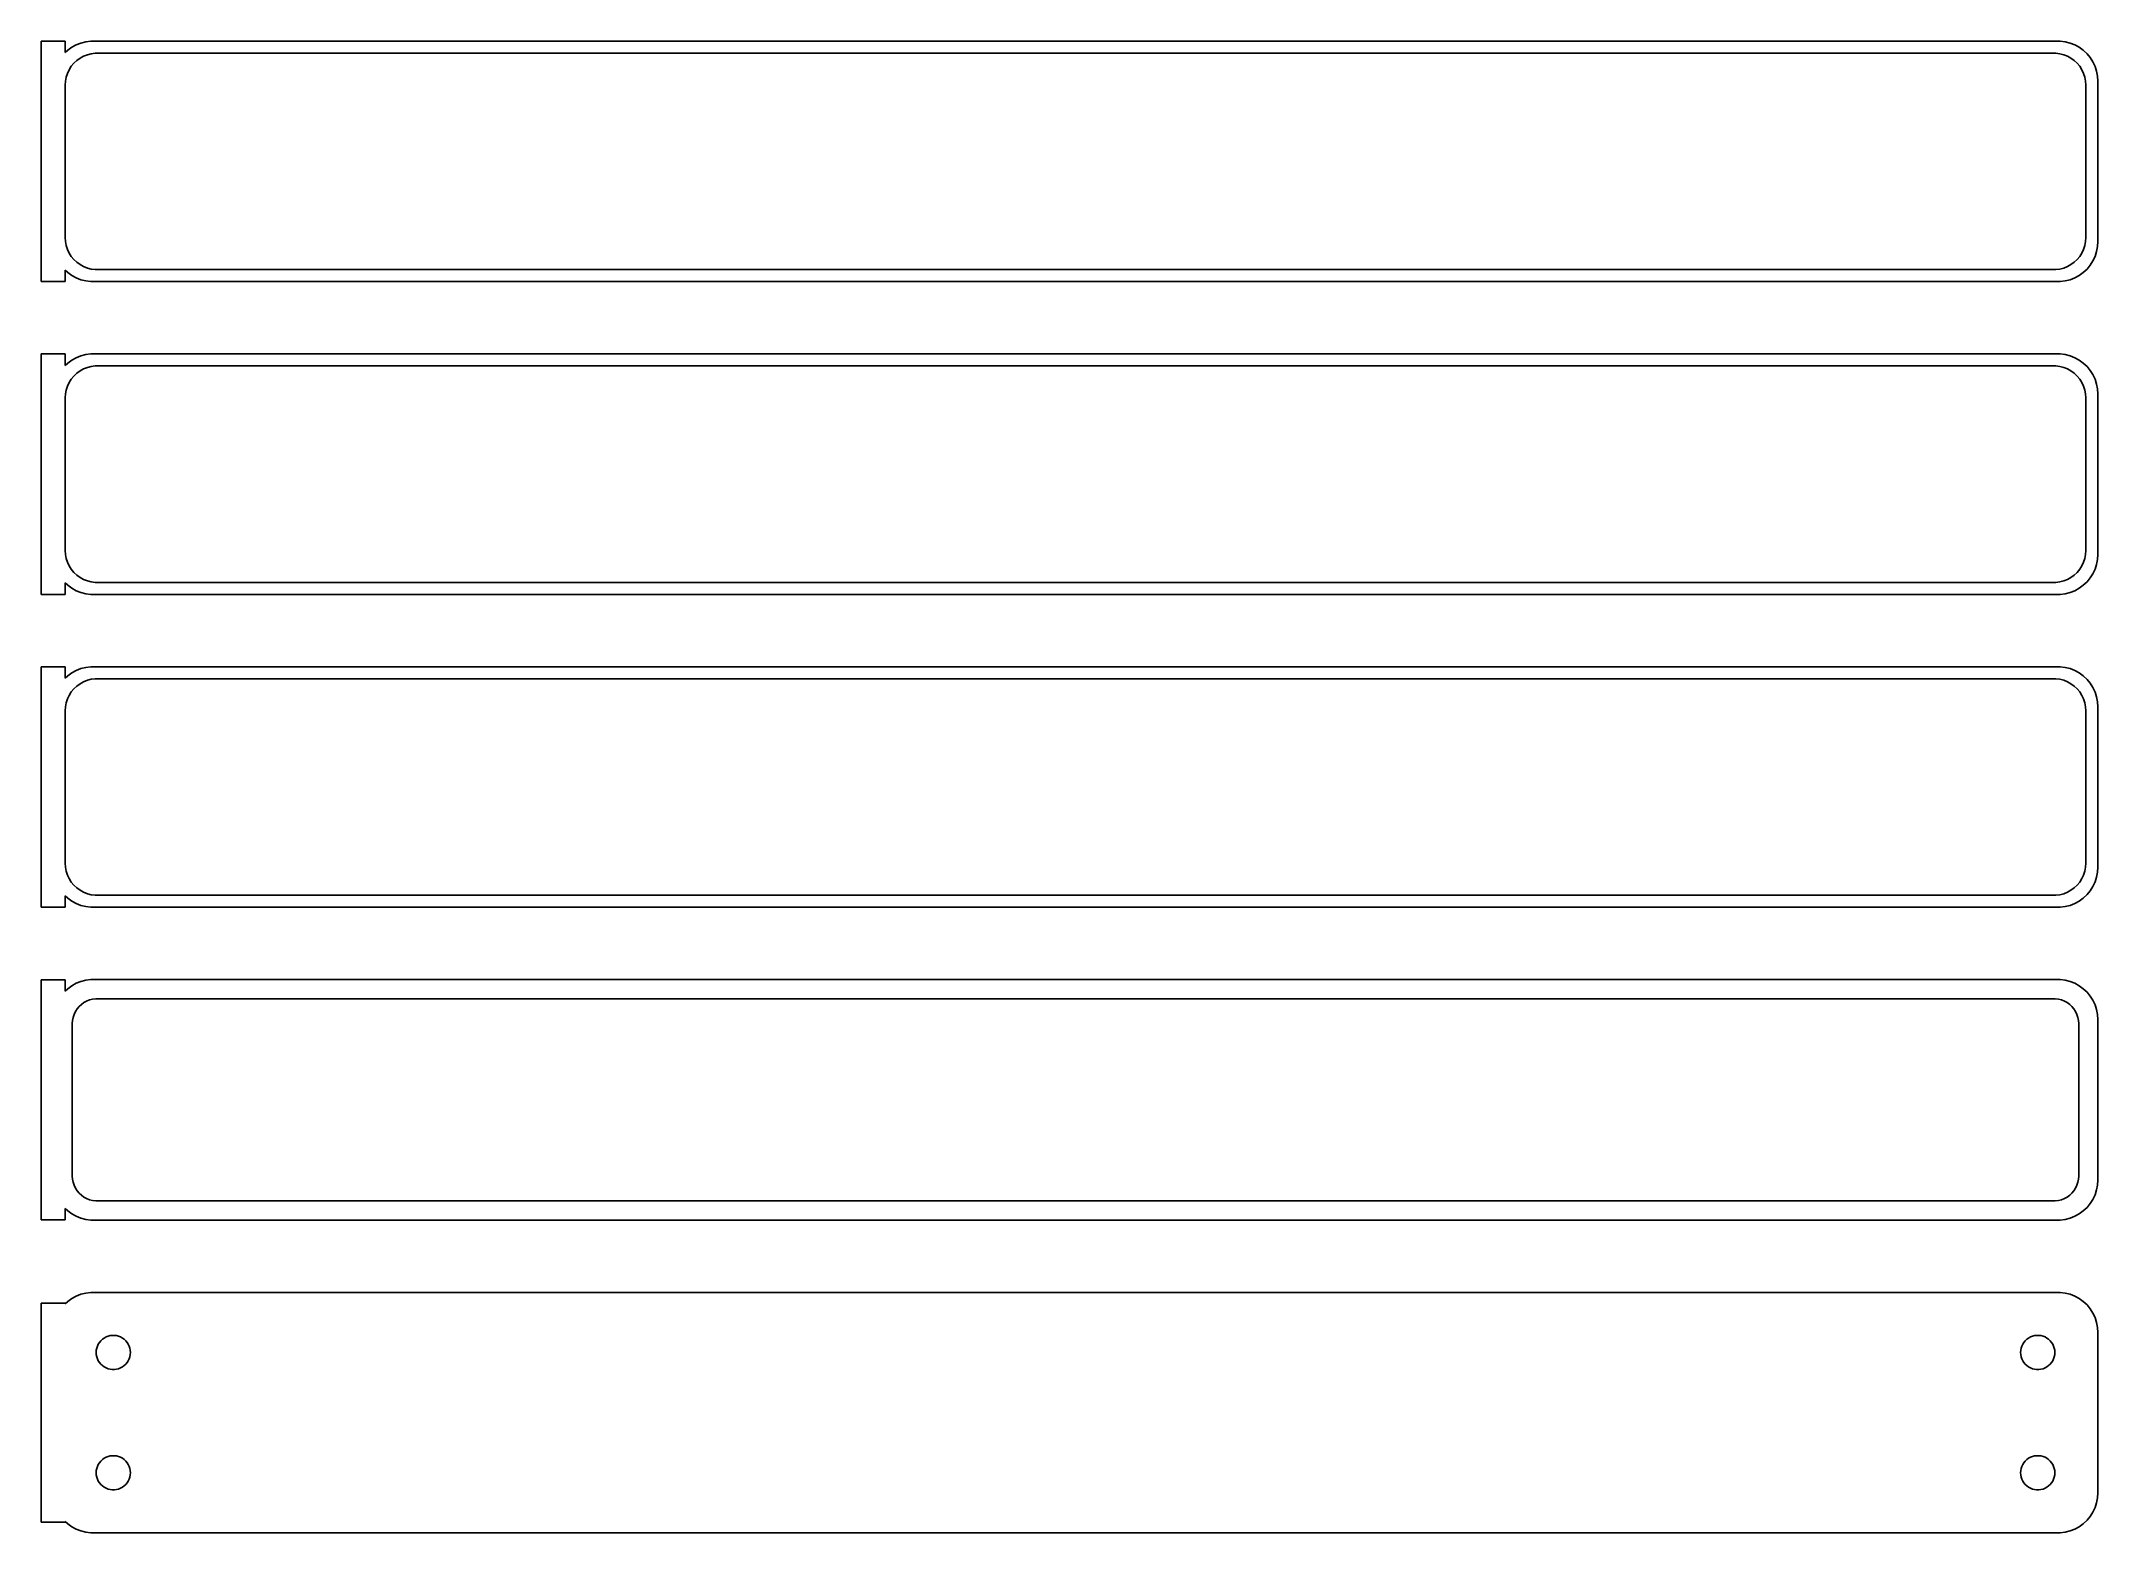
# Model space of a CAD drawing. Header units: metres. Extents: x -129 to 128, y 180 to 366.
import ezdxf

# ---------------------------------------------------------------- set-up
doc = ezdxf.new("R2010")
doc.units = ezdxf.units.M

msp = doc.modelspace()

# ---------------------------------------------------------------- linework, layer by layer
for p, q in [((-126, 365.99), (-129, 365.99)), ((-129, 365.99), (-129, 336.01)), ((-126, 364.559), (-126, 365.99)), ((-125.687, 364.853), (-126, 364.559)), ((-125.179, 365.222), (-125.687, 364.853)), ((-124.629, 365.524), (-125.179, 365.222)), ((-124.045, 365.755), (-124.629, 365.524)), ((-123.437, 365.911), (-124.045, 365.755)), ((-123.703, 364.119), (-123.236, 364.304)), ((-122.814, 365.99), (-123.437, 365.911)), ((-123.236, 364.304), (-122.75, 364.429)), ((122.814, 365.99), (-122.814, 365.99)), ((-122.75, 364.429), (-122.251, 364.492)), ((-122.251, 364.492), (122.251, 364.492)), ((122.251, 364.492), (122.75, 364.429)), ((122.75, 364.429), (123.236, 364.304)), ((123.437, 365.911), (122.814, 365.99)), ((123.236, 364.304), (123.703, 364.119)), ((124.045, 365.755), (123.437, 365.911)), ((124.629, 365.524), (124.045, 365.755)), ((125.179, 365.222), (124.629, 365.524)), ((125.687, 364.853), (125.179, 365.222)), ((126.145, 364.423), (125.687, 364.853)), ((126.545, 363.939), (126.145, 364.423)), ((-125.874, 361.495), (-125.719, 361.972)), ((-125.719, 361.972), (-125.505, 362.427)), ((-125.505, 362.427), (-125.236, 362.851)), ((-125.236, 362.851), (-124.916, 363.238)), ((-124.916, 363.238), (-124.55, 363.582)), ((-124.55, 363.582), (-124.143, 363.877)), ((-124.143, 363.877), (-123.703, 364.119)), ((123.703, 364.119), (124.143, 363.877)), ((124.143, 363.877), (124.55, 363.582)), ((124.55, 363.582), (124.916, 363.238)), ((124.916, 363.238), (125.236, 362.851)), ((125.236, 362.851), (125.505, 362.427)), ((125.505, 362.427), (125.719, 361.972)), ((125.719, 361.972), (125.874, 361.495)), ((126.882, 363.409), (126.545, 363.939)), ((127.149, 362.841), (126.882, 363.409)), ((127.343, 362.243), (127.149, 362.841)), ((127.461, 361.627), (127.343, 362.243)), ((-126, 360.5), (-125.968, 361.001)), ((-126, 341.5), (-126, 360.5)), ((-125.968, 361.001), (-125.874, 361.495)), ((125.874, 361.495), (125.968, 361.001)), ((125.968, 361.001), (126, 360.5)), ((126, 360.5), (126, 341.5)), ((127.5, 361), (127.461, 361.627)), ((127.5, 341), (127.5, 361)), ((-125.968, 340.999), (-126, 341.5)), ((126, 341.5), (125.968, 340.999)), ((-125.874, 340.505), (-125.968, 340.999)), ((-125.719, 340.028), (-125.874, 340.505)), ((-125.505, 339.573), (-125.719, 340.028)), ((-125.236, 339.149), (-125.505, 339.573)), ((-124.916, 338.762), (-125.236, 339.149)), ((-124.55, 338.418), (-124.916, 338.762)), ((124.916, 338.762), (124.55, 338.418)), ((125.236, 339.149), (124.916, 338.762)), ((125.505, 339.573), (125.236, 339.149)), ((125.719, 340.028), (125.505, 339.573)), ((125.874, 340.505), (125.719, 340.028)), ((125.968, 340.999), (125.874, 340.505)), ((126.545, 338.061), (126.882, 338.591)), ((126.882, 338.591), (127.149, 339.159)), ((127.149, 339.159), (127.343, 339.757)), ((127.343, 339.757), (127.461, 340.373)), ((127.461, 340.373), (127.5, 341)), ((-126, 337.441), (-125.687, 337.147)), ((-126, 336.01), (-126, 337.441)), ((-125.687, 337.147), (-125.179, 336.778)), ((-125.179, 336.778), (-124.629, 336.476)), ((-124.629, 336.476), (-124.045, 336.245)), ((-124.143, 338.123), (-124.55, 338.418)), ((-123.703, 337.881), (-124.143, 338.123)), ((-124.045, 336.245), (-123.437, 336.089)), ((-123.236, 337.696), (-123.703, 337.881)), ((-123.437, 336.089), (-122.814, 336.01)), ((-122.75, 337.571), (-123.236, 337.696)), ((-122.251, 337.508), (-122.75, 337.571)), ((122.251, 337.508), (-122.251, 337.508)), ((122.75, 337.571), (122.251, 337.508)), ((123.236, 337.696), (122.75, 337.571)), ((122.814, 336.01), (123.437, 336.089)), ((123.703, 337.881), (123.236, 337.696)), ((123.437, 336.089), (124.045, 336.245)), ((124.143, 338.123), (123.703, 337.881)), ((124.045, 336.245), (124.629, 336.476)), ((124.55, 338.418), (124.143, 338.123)), ((124.629, 336.476), (125.179, 336.778)), ((125.179, 336.778), (125.687, 337.147)), ((125.687, 337.147), (126.145, 337.577)), ((126.145, 337.577), (126.545, 338.061)), ((-129, 336.01), (-126, 336.01)), ((-122.814, 336.01), (122.814, 336.01)), ((-126, 326.99), (-129, 326.99)), ((-129, 326.99), (-129, 297.01)), ((-126, 325.559), (-126, 326.99)), ((-125.687, 325.853), (-126, 325.559)), ((-125.179, 326.222), (-125.687, 325.853)), ((-124.629, 326.524), (-125.179, 326.222)), ((-124.045, 326.755), (-124.629, 326.524)), ((-123.437, 326.911), (-124.045, 326.755)), ((-122.814, 326.99), (-123.437, 326.911)), ((122.814, 326.99), (-122.814, 326.99)), ((123.437, 326.911), (122.814, 326.99)), ((124.045, 326.755), (123.437, 326.911)), ((124.629, 326.524), (124.045, 326.755)), ((125.179, 326.222), (124.629, 326.524)), ((125.687, 325.853), (125.179, 326.222)), ((126.145, 325.423), (125.687, 325.853)), ((-125.719, 322.972), (-125.505, 323.427)), ((-125.505, 323.427), (-125.236, 323.851)), ((-125.236, 323.851), (-124.916, 324.238)), ((-124.916, 324.238), (-124.55, 324.582)), ((-124.55, 324.582), (-124.143, 324.877)), ((-124.143, 324.877), (-123.703, 325.119)), ((-123.703, 325.119), (-123.236, 325.304)), ((-123.236, 325.304), (-122.75, 325.429)), ((-122.75, 325.429), (-122.251, 325.492)), ((-122.251, 325.492), (122.251, 325.492)), ((122.251, 325.492), (122.75, 325.429)), ((122.75, 325.429), (123.236, 325.304)), ((123.236, 325.304), (123.703, 325.119)), ((123.703, 325.119), (124.143, 324.877)), ((124.143, 324.877), (124.55, 324.582)), ((124.55, 324.582), (124.916, 324.238)), ((124.916, 324.238), (125.236, 323.851)), ((125.236, 323.851), (125.505, 323.427)), ((125.505, 323.427), (125.719, 322.972)), ((126.545, 324.939), (126.145, 325.423)), ((126.882, 324.409), (126.545, 324.939)), ((127.149, 323.841), (126.882, 324.409)), ((127.343, 323.243), (127.149, 323.841)), ((127.461, 322.627), (127.343, 323.243)), ((-126, 321.5), (-125.968, 322.001)), ((-126, 302.5), (-126, 321.5)), ((-125.968, 322.001), (-125.874, 322.495)), ((-125.874, 322.495), (-125.719, 322.972)), ((125.719, 322.972), (125.874, 322.495)), ((125.874, 322.495), (125.968, 322.001)), ((125.968, 322.001), (126, 321.5)), ((126, 321.5), (126, 302.5)), ((127.5, 322), (127.461, 322.627)), ((127.5, 302), (127.5, 322)), ((-125.968, 301.999), (-126, 302.5)), ((-125.874, 301.505), (-125.968, 301.999)), ((-125.719, 301.028), (-125.874, 301.505)), ((-125.505, 300.573), (-125.719, 301.028)), ((-125.236, 300.149), (-125.505, 300.573)), ((-124.916, 299.762), (-125.236, 300.149)), ((125.236, 300.149), (124.916, 299.762)), ((125.505, 300.573), (125.236, 300.149)), ((125.719, 301.028), (125.505, 300.573)), ((125.874, 301.505), (125.719, 301.028)), ((125.968, 301.999), (125.874, 301.505)), ((126, 302.5), (125.968, 301.999)), ((126.882, 299.591), (127.149, 300.159)), ((127.149, 300.159), (127.343, 300.757)), ((127.343, 300.757), (127.461, 301.373)), ((127.461, 301.373), (127.5, 302)), ((-126, 298.441), (-125.687, 298.147)), ((-126, 297.01), (-126, 298.441)), ((-125.687, 298.147), (-125.179, 297.778)), ((-125.179, 297.778), (-124.629, 297.476)), ((-124.55, 299.418), (-124.916, 299.762)), ((-124.143, 299.123), (-124.55, 299.418)), ((-123.703, 298.881), (-124.143, 299.123)), ((-123.236, 298.696), (-123.703, 298.881)), ((-122.75, 298.571), (-123.236, 298.696)), ((-122.251, 298.508), (-122.75, 298.571)), ((122.251, 298.508), (-122.251, 298.508)), ((122.75, 298.571), (122.251, 298.508)), ((123.236, 298.696), (122.75, 298.571)), ((123.703, 298.881), (123.236, 298.696)), ((124.143, 299.123), (123.703, 298.881)), ((124.55, 299.418), (124.143, 299.123)), ((124.916, 299.762), (124.55, 299.418)), ((124.629, 297.476), (125.179, 297.778)), ((125.179, 297.778), (125.687, 298.147)), ((125.687, 298.147), (126.145, 298.577)), ((126.145, 298.577), (126.545, 299.061)), ((126.545, 299.061), (126.882, 299.591)), ((-129, 297.01), (-126, 297.01)), ((-124.629, 297.476), (-124.045, 297.245)), ((-124.045, 297.245), (-123.437, 297.089)), ((-123.437, 297.089), (-122.814, 297.01)), ((-122.814, 297.01), (122.814, 297.01)), ((122.814, 297.01), (123.437, 297.089)), ((123.437, 297.089), (124.045, 297.245)), ((124.045, 297.245), (124.629, 297.476)), ((-126, 287.99), (-129, 287.99)), ((-129, 287.99), (-129, 258.01)), ((-126, 286.559), (-126, 287.99)), ((-124.629, 287.524), (-125.179, 287.222)), ((-124.045, 287.755), (-124.629, 287.524)), ((-123.437, 287.911), (-124.045, 287.755)), ((-122.814, 287.99), (-123.437, 287.911)), ((122.814, 287.99), (-122.814, 287.99)), ((123.437, 287.911), (122.814, 287.99)), ((124.045, 287.755), (123.437, 287.911)), ((124.629, 287.524), (124.045, 287.755)), ((125.179, 287.222), (124.629, 287.524)), ((-125.687, 286.853), (-126, 286.559)), ((-125.179, 287.222), (-125.687, 286.853)), ((-125.505, 284.427), (-125.236, 284.851)), ((-125.236, 284.851), (-124.916, 285.238)), ((-124.916, 285.238), (-124.55, 285.582)), ((-124.55, 285.582), (-124.143, 285.877)), ((-124.143, 285.877), (-123.703, 286.119)), ((-123.703, 286.119), (-123.236, 286.304)), ((-123.236, 286.304), (-122.75, 286.429)), ((-122.75, 286.429), (-122.251, 286.492)), ((-122.251, 286.492), (122.251, 286.492)), ((122.251, 286.492), (122.75, 286.429)), ((122.75, 286.429), (123.236, 286.304)), ((123.236, 286.304), (123.703, 286.119)), ((123.703, 286.119), (124.143, 285.877)), ((124.143, 285.877), (124.55, 285.582)), ((124.55, 285.582), (124.916, 285.238)), ((124.916, 285.238), (125.236, 284.851)), ((125.687, 286.853), (125.179, 287.222)), ((125.236, 284.851), (125.505, 284.427)), ((126.145, 286.423), (125.687, 286.853)), ((126.545, 285.939), (126.145, 286.423)), ((126.882, 285.409), (126.545, 285.939)), ((127.149, 284.841), (126.882, 285.409)), ((127.343, 284.243), (127.149, 284.841)), ((-126, 282.5), (-125.968, 283.001)), ((-126, 263.5), (-126, 282.5)), ((-125.968, 283.001), (-125.874, 283.495)), ((-125.874, 283.495), (-125.719, 283.972)), ((-125.719, 283.972), (-125.505, 284.427)), ((125.505, 284.427), (125.719, 283.972)), ((125.719, 283.972), (125.874, 283.495)), ((125.874, 283.495), (125.968, 283.001)), ((125.968, 283.001), (126, 282.5)), ((126, 282.5), (126, 263.5)), ((127.461, 283.627), (127.343, 284.243)), ((127.5, 283), (127.461, 283.627)), ((127.5, 263), (127.5, 283)), ((-125.968, 262.999), (-126, 263.5)), ((-125.874, 262.505), (-125.968, 262.999)), ((-125.719, 262.028), (-125.874, 262.505)), ((-125.505, 261.573), (-125.719, 262.028)), ((125.719, 262.028), (125.505, 261.573)), ((125.874, 262.505), (125.719, 262.028)), ((125.968, 262.999), (125.874, 262.505)), ((126, 263.5), (125.968, 262.999)), ((127.149, 261.159), (127.343, 261.757)), ((127.343, 261.757), (127.461, 262.373)), ((127.461, 262.373), (127.5, 263)), ((-126, 259.441), (-125.687, 259.147)), ((-126, 258.01), (-126, 259.441)), ((-125.687, 259.147), (-125.179, 258.778)), ((-125.236, 261.149), (-125.505, 261.573)), ((-124.916, 260.762), (-125.236, 261.149)), ((-124.55, 260.418), (-124.916, 260.762)), ((-124.143, 260.123), (-124.55, 260.418)), ((-123.703, 259.881), (-124.143, 260.123)), ((-123.236, 259.696), (-123.703, 259.881)), ((-122.75, 259.571), (-123.236, 259.696)), ((-122.251, 259.508), (-122.75, 259.571)), ((122.251, 259.508), (-122.251, 259.508)), ((122.75, 259.571), (122.251, 259.508)), ((123.236, 259.696), (122.75, 259.571)), ((123.703, 259.881), (123.236, 259.696)), ((124.143, 260.123), (123.703, 259.881)), ((124.55, 260.418), (124.143, 260.123)), ((124.916, 260.762), (124.55, 260.418)), ((125.236, 261.149), (124.916, 260.762)), ((125.179, 258.778), (125.687, 259.147)), ((125.505, 261.573), (125.236, 261.149)), ((125.687, 259.147), (126.145, 259.577)), ((126.145, 259.577), (126.545, 260.061)), ((126.545, 260.061), (126.882, 260.591)), ((126.882, 260.591), (127.149, 261.159)), ((-129, 258.01), (-126, 258.01)), ((-125.179, 258.778), (-124.629, 258.476)), ((-124.629, 258.476), (-124.045, 258.245)), ((-124.045, 258.245), (-123.437, 258.089)), ((-123.437, 258.089), (-122.814, 258.01)), ((-122.814, 258.01), (122.814, 258.01)), ((122.814, 258.01), (123.437, 258.089)), ((123.437, 258.089), (124.045, 258.245)), ((124.045, 258.245), (124.629, 258.476)), ((124.629, 258.476), (125.179, 258.778)), ((-126, 248.979), (-129, 248.979)), ((-129, 248.979), (-129, 219.021)), ((-126, 247.559), (-126, 248.979)), ((-123.437, 248.911), (-124.045, 248.755)), ((-122.814, 248.99), (-123.437, 248.911)), ((122.814, 248.99), (-122.814, 248.99)), ((123.437, 248.911), (122.814, 248.99)), ((124.045, 248.755), (123.437, 248.911)), ((-125.687, 247.853), (-126, 247.559)), ((-125.179, 248.222), (-125.687, 247.853)), ((-124.629, 248.524), (-125.179, 248.222)), ((-124.045, 248.755), (-124.629, 248.524)), ((-123.668, 246.128), (-123.325, 246.317)), ((-123.325, 246.317), (-122.962, 246.461)), ((-122.962, 246.461), (-122.583, 246.558)), ((-122.583, 246.558), (-122.195, 246.607)), ((-122.195, 246.607), (122.195, 246.607)), ((122.195, 246.607), (122.583, 246.558)), ((122.583, 246.558), (122.962, 246.461)), ((122.962, 246.461), (123.325, 246.317)), ((123.325, 246.317), (123.668, 246.128)), ((124.629, 248.524), (124.045, 248.755)), ((125.179, 248.222), (124.629, 248.524)), ((125.687, 247.853), (125.179, 248.222)), ((126.145, 247.423), (125.687, 247.853)), ((126.545, 246.939), (126.145, 247.423)), ((126.882, 246.409), (126.545, 246.939)), ((127.149, 245.841), (126.882, 246.409)), ((-125.113, 243.5), (-125.088, 243.89)), ((-125.088, 243.89), (-125.015, 244.274)), ((-125.015, 244.274), (-124.894, 244.646)), ((-124.894, 244.646), (-124.728, 245)), ((-124.728, 245), (-124.518, 245.33)), ((-124.518, 245.33), (-124.269, 245.631)), ((-124.269, 245.631), (-123.984, 245.899)), ((-123.984, 245.899), (-123.668, 246.128)), ((123.668, 246.128), (123.984, 245.899)), ((123.984, 245.899), (124.269, 245.631)), ((124.269, 245.631), (124.518, 245.33)), ((124.518, 245.33), (124.728, 245)), ((124.728, 245), (124.894, 244.646)), ((124.894, 244.646), (125.015, 244.274)), ((125.015, 244.274), (125.088, 243.89)), ((125.088, 243.89), (125.113, 243.5)), ((127.343, 245.243), (127.149, 245.841)), ((127.461, 244.627), (127.343, 245.243)), ((127.5, 244), (127.461, 244.627)), ((127.5, 224), (127.5, 244)), ((-125.113, 224.5), (-125.113, 243.5)), ((125.113, 243.5), (125.113, 224.5)), ((-125.088, 224.11), (-125.113, 224.5)), ((-125.015, 223.726), (-125.088, 224.11)), ((-124.894, 223.354), (-125.015, 223.726)), ((-124.728, 223), (-124.894, 223.354)), ((124.894, 223.354), (124.728, 223)), ((125.015, 223.726), (124.894, 223.354)), ((125.088, 224.11), (125.015, 223.726)), ((125.113, 224.5), (125.088, 224.11)), ((127.343, 222.757), (127.461, 223.373)), ((127.461, 223.373), (127.5, 224)), ((-124.518, 222.67), (-124.728, 223)), ((-124.269, 222.369), (-124.518, 222.67)), ((-123.984, 222.101), (-124.269, 222.369)), ((-123.668, 221.872), (-123.984, 222.101)), ((-123.325, 221.683), (-123.668, 221.872)), ((-122.962, 221.539), (-123.325, 221.683)), ((-122.583, 221.442), (-122.962, 221.539)), ((-122.195, 221.393), (-122.583, 221.442)), ((122.195, 221.393), (-122.195, 221.393)), ((122.583, 221.442), (122.195, 221.393)), ((122.962, 221.539), (122.583, 221.442)), ((123.325, 221.683), (122.962, 221.539)), ((123.668, 221.872), (123.325, 221.683)), ((123.984, 222.101), (123.668, 221.872)), ((124.269, 222.369), (123.984, 222.101)), ((124.518, 222.67), (124.269, 222.369)), ((124.728, 223), (124.518, 222.67)), ((126.145, 220.577), (126.545, 221.061)), ((126.545, 221.061), (126.882, 221.591)), ((126.882, 221.591), (127.149, 222.159)), ((127.149, 222.159), (127.343, 222.757)), ((-129, 219.021), (-126, 219.021)), ((-126, 219.021), (-126, 220.441)), ((-126, 220.441), (-125.687, 220.147)), ((-125.687, 220.147), (-125.179, 219.778)), ((-125.179, 219.778), (-124.629, 219.476)), ((-124.629, 219.476), (-124.045, 219.245)), ((-124.045, 219.245), (-123.437, 219.089)), ((-123.437, 219.089), (-122.814, 219.01)), ((-122.814, 219.01), (122.814, 219.01)), ((122.814, 219.01), (123.437, 219.089)), ((123.437, 219.089), (124.045, 219.245)), ((124.045, 219.245), (124.629, 219.476)), ((124.629, 219.476), (125.179, 219.778)), ((125.179, 219.778), (125.687, 220.147)), ((125.687, 220.147), (126.145, 220.577)), ((-126, 208.653), (-129, 208.653)), ((-129, 208.653), (-129, 181.347)), ((-125.687, 208.853), (-126, 208.559)), ((-126, 208.559), (-126, 208.653)), ((-125.179, 209.222), (-125.687, 208.853)), ((-124.629, 209.524), (-125.179, 209.222)), ((-124.045, 209.755), (-124.629, 209.524)), ((-123.437, 209.911), (-124.045, 209.755)), ((-122.814, 209.99), (-123.437, 209.911)), ((122.814, 209.99), (-122.814, 209.99)), ((123.437, 209.911), (122.814, 209.99)), ((124.045, 209.755), (123.437, 209.911)), ((124.629, 209.524), (124.045, 209.755)), ((125.179, 209.222), (124.629, 209.524)), ((125.687, 208.853), (125.179, 209.222)), ((126.145, 208.423), (125.687, 208.853)), ((126.545, 207.939), (126.145, 208.423)), ((126.882, 207.409), (126.545, 207.939)), ((127.149, 206.841), (126.882, 207.409)), ((127.343, 206.243), (127.149, 206.841)), ((127.461, 205.627), (127.343, 206.243)), ((127.5, 205), (127.461, 205.627)), ((-122.135, 202.5), (-122.118, 202.768)), ((-122.118, 202.768), (-122.068, 203.031)), ((-122.068, 203.031), (-121.985, 203.286)), ((-121.985, 203.286), (-121.871, 203.529)), ((-121.871, 203.529), (-121.727, 203.755)), ((-121.727, 203.755), (-121.557, 203.962)), ((-121.557, 203.962), (-121.361, 204.145)), ((-121.361, 204.145), (-121.144, 204.303)), ((-121.144, 204.303), (-120.909, 204.432)), ((-120.909, 204.432), (-120.66, 204.531)), ((-120.66, 204.531), (-120.4, 204.597)), ((-120.4, 204.597), (-120.134, 204.631)), ((-120.134, 204.631), (-119.866, 204.631)), ((-119.866, 204.631), (-119.6, 204.597)), ((-119.6, 204.597), (-119.34, 204.531)), ((-119.34, 204.531), (-119.091, 204.432)), ((-119.091, 204.432), (-118.856, 204.303)), ((-118.856, 204.303), (-118.639, 204.145)), ((-118.639, 204.145), (-118.443, 203.962)), ((-118.443, 203.962), (-118.273, 203.755)), ((-118.273, 203.755), (-118.129, 203.529)), ((-118.129, 203.529), (-118.015, 203.286)), ((-118.015, 203.286), (-117.932, 203.031)), ((-117.932, 203.031), (-117.882, 202.768)), ((-117.882, 202.768), (-117.865, 202.5)), ((117.865, 202.5), (117.882, 202.768)), ((117.882, 202.768), (117.932, 203.031)), ((117.932, 203.031), (118.015, 203.286)), ((118.015, 203.286), (118.129, 203.529)), ((118.129, 203.529), (118.273, 203.755)), ((118.273, 203.755), (118.443, 203.962)), ((118.443, 203.962), (118.639, 204.145)), ((118.639, 204.145), (118.856, 204.303)), ((118.856, 204.303), (119.091, 204.432)), ((119.091, 204.432), (119.34, 204.531)), ((119.34, 204.531), (119.6, 204.597)), ((119.6, 204.597), (119.866, 204.631)), ((119.866, 204.631), (120.134, 204.631)), ((120.134, 204.631), (120.4, 204.597)), ((120.4, 204.597), (120.66, 204.531)), ((120.66, 204.531), (120.909, 204.432)), ((120.909, 204.432), (121.144, 204.303)), ((121.144, 204.303), (121.361, 204.145)), ((121.361, 204.145), (121.557, 203.962)), ((121.557, 203.962), (121.727, 203.755)), ((121.727, 203.755), (121.871, 203.529)), ((121.871, 203.529), (121.985, 203.286)), ((121.985, 203.286), (122.068, 203.031)), ((122.068, 203.031), (122.118, 202.768)), ((122.118, 202.768), (122.135, 202.5)), ((127.5, 185), (127.5, 205)), ((-122.118, 202.232), (-122.135, 202.5)), ((-122.068, 201.969), (-122.118, 202.232)), ((-121.985, 201.714), (-122.068, 201.969)), ((-121.871, 201.471), (-121.985, 201.714)), ((-121.727, 201.245), (-121.871, 201.471)), ((-121.557, 201.038), (-121.727, 201.245)), ((-121.361, 200.855), (-121.557, 201.038)), ((-121.144, 200.697), (-121.361, 200.855)), ((-120.909, 200.568), (-121.144, 200.697)), ((-120.66, 200.469), (-120.909, 200.568)), ((-120.4, 200.403), (-120.66, 200.469)), ((-120.134, 200.369), (-120.4, 200.403)), ((-119.866, 200.369), (-120.134, 200.369)), ((-119.6, 200.403), (-119.866, 200.369)), ((-119.34, 200.469), (-119.6, 200.403)), ((-119.091, 200.568), (-119.34, 200.469)), ((-118.856, 200.697), (-119.091, 200.568)), ((-118.639, 200.855), (-118.856, 200.697)), ((-118.443, 201.038), (-118.639, 200.855)), ((-118.273, 201.245), (-118.443, 201.038)), ((-118.129, 201.471), (-118.273, 201.245)), ((-118.015, 201.714), (-118.129, 201.471)), ((-117.932, 201.969), (-118.015, 201.714)), ((-117.882, 202.232), (-117.932, 201.969)), ((-117.865, 202.5), (-117.882, 202.232)), ((117.882, 202.232), (117.865, 202.5)), ((117.932, 201.969), (117.882, 202.232)), ((118.015, 201.714), (117.932, 201.969)), ((118.129, 201.471), (118.015, 201.714)), ((118.273, 201.245), (118.129, 201.471)), ((118.443, 201.038), (118.273, 201.245)), ((118.639, 200.855), (118.443, 201.038)), ((118.856, 200.697), (118.639, 200.855)), ((119.091, 200.568), (118.856, 200.697)), ((119.34, 200.469), (119.091, 200.568)), ((119.6, 200.403), (119.34, 200.469)), ((119.866, 200.369), (119.6, 200.403)), ((120.134, 200.369), (119.866, 200.369)), ((120.4, 200.403), (120.134, 200.369)), ((120.66, 200.469), (120.4, 200.403)), ((120.909, 200.568), (120.66, 200.469)), ((121.144, 200.697), (120.909, 200.568)), ((121.361, 200.855), (121.144, 200.697)), ((121.557, 201.038), (121.361, 200.855)), ((121.727, 201.245), (121.557, 201.038)), ((121.871, 201.471), (121.727, 201.245)), ((121.985, 201.714), (121.871, 201.471)), ((122.068, 201.969), (121.985, 201.714)), ((122.118, 202.232), (122.068, 201.969)), ((122.135, 202.5), (122.118, 202.232)), ((-122.135, 187.5), (-122.118, 187.768)), ((-122.118, 187.232), (-122.135, 187.5)), ((-122.118, 187.768), (-122.068, 188.031)), ((-122.068, 188.031), (-121.985, 188.286)), ((-121.985, 188.286), (-121.871, 188.529)), ((-121.871, 188.529), (-121.727, 188.755)), ((-121.727, 188.755), (-121.557, 188.962)), ((-121.557, 188.962), (-121.361, 189.145)), ((-121.361, 189.145), (-121.144, 189.303)), ((-121.144, 189.303), (-120.909, 189.432)), ((-120.909, 189.432), (-120.66, 189.531)), ((-120.66, 189.531), (-120.4, 189.597)), ((-120.4, 189.597), (-120.134, 189.631)), ((-120.134, 189.631), (-119.866, 189.631)), ((-119.866, 189.631), (-119.6, 189.597)), ((-119.6, 189.597), (-119.34, 189.531)), ((-119.34, 189.531), (-119.091, 189.432)), ((-119.091, 189.432), (-118.856, 189.303)), ((-118.856, 189.303), (-118.639, 189.145)), ((-118.639, 189.145), (-118.443, 188.962)), ((-118.443, 188.962), (-118.273, 188.755)), ((-118.273, 188.755), (-118.129, 188.529)), ((-118.129, 188.529), (-118.015, 188.286)), ((-118.015, 188.286), (-117.932, 188.031)), ((-117.932, 188.031), (-117.882, 187.768)), ((-117.882, 187.768), (-117.865, 187.5)), ((-117.865, 187.5), (-117.882, 187.232)), ((117.865, 187.5), (117.882, 187.768)), ((117.882, 187.232), (117.865, 187.5)), ((117.882, 187.768), (117.932, 188.031)), ((117.932, 188.031), (118.015, 188.286)), ((118.015, 188.286), (118.129, 188.529)), ((118.129, 188.529), (118.273, 188.755)), ((118.273, 188.755), (118.443, 188.962)), ((118.443, 188.962), (118.639, 189.145)), ((118.639, 189.145), (118.856, 189.303)), ((118.856, 189.303), (119.091, 189.432)), ((119.091, 189.432), (119.34, 189.531)), ((119.34, 189.531), (119.6, 189.597)), ((119.6, 189.597), (119.866, 189.631)), ((119.866, 189.631), (120.134, 189.631)), ((120.134, 189.631), (120.4, 189.597)), ((120.4, 189.597), (120.66, 189.531)), ((120.66, 189.531), (120.909, 189.432)), ((120.909, 189.432), (121.144, 189.303)), ((121.144, 189.303), (121.361, 189.145)), ((121.361, 189.145), (121.557, 188.962)), ((121.557, 188.962), (121.727, 188.755)), ((121.727, 188.755), (121.871, 188.529)), ((121.871, 188.529), (121.985, 188.286)), ((121.985, 188.286), (122.068, 188.031)), ((122.068, 188.031), (122.118, 187.768)), ((122.118, 187.768), (122.135, 187.5)), ((122.135, 187.5), (122.118, 187.232)), ((-122.068, 186.969), (-122.118, 187.232)), ((-121.985, 186.714), (-122.068, 186.969)), ((-121.871, 186.471), (-121.985, 186.714)), ((-121.727, 186.245), (-121.871, 186.471)), ((-121.557, 186.038), (-121.727, 186.245)), ((-121.361, 185.855), (-121.557, 186.038)), ((-121.144, 185.697), (-121.361, 185.855)), ((-120.909, 185.568), (-121.144, 185.697)), ((-120.66, 185.469), (-120.909, 185.568)), ((-120.4, 185.403), (-120.66, 185.469)), ((-120.134, 185.369), (-120.4, 185.403)), ((-119.866, 185.369), (-120.134, 185.369)), ((-119.6, 185.403), (-119.866, 185.369)), ((-119.34, 185.469), (-119.6, 185.403)), ((-119.091, 185.568), (-119.34, 185.469)), ((-118.856, 185.697), (-119.091, 185.568)), ((-118.639, 185.855), (-118.856, 185.697)), ((-118.443, 186.038), (-118.639, 185.855)), ((-118.273, 186.245), (-118.443, 186.038)), ((-118.129, 186.471), (-118.273, 186.245)), ((-118.015, 186.714), (-118.129, 186.471)), ((-117.932, 186.969), (-118.015, 186.714)), ((-117.882, 187.232), (-117.932, 186.969)), ((117.932, 186.969), (117.882, 187.232)), ((118.015, 186.714), (117.932, 186.969)), ((118.129, 186.471), (118.015, 186.714)), ((118.273, 186.245), (118.129, 186.471)), ((118.443, 186.038), (118.273, 186.245)), ((118.639, 185.855), (118.443, 186.038)), ((118.856, 185.697), (118.639, 185.855)), ((119.091, 185.568), (118.856, 185.697)), ((119.34, 185.469), (119.091, 185.568)), ((119.6, 185.403), (119.34, 185.469)), ((119.866, 185.369), (119.6, 185.403)), ((120.134, 185.369), (119.866, 185.369)), ((120.4, 185.403), (120.134, 185.369)), ((120.66, 185.469), (120.4, 185.403)), ((120.909, 185.568), (120.66, 185.469)), ((121.144, 185.697), (120.909, 185.568)), ((121.361, 185.855), (121.144, 185.697)), ((121.557, 186.038), (121.361, 185.855)), ((121.727, 186.245), (121.557, 186.038)), ((121.871, 186.471), (121.727, 186.245)), ((121.985, 186.714), (121.871, 186.471)), ((122.068, 186.969), (121.985, 186.714)), ((122.118, 187.232), (122.068, 186.969)), ((127.461, 184.373), (127.5, 185)), ((126.545, 182.061), (126.882, 182.591)), ((126.882, 182.591), (127.149, 183.159)), ((127.149, 183.159), (127.343, 183.757)), ((127.343, 183.757), (127.461, 184.373)), ((-129, 181.347), (-126, 181.347)), ((-126, 181.347), (-126, 181.441)), ((-126, 181.441), (-125.687, 181.147)), ((-125.687, 181.147), (-125.179, 180.778)), ((-125.179, 180.778), (-124.629, 180.476)), ((-124.629, 180.476), (-124.045, 180.245)), ((-124.045, 180.245), (-123.437, 180.089)), ((-123.437, 180.089), (-122.814, 180.01)), ((-122.814, 180.01), (122.814, 180.01)), ((122.814, 180.01), (123.437, 180.089)), ((123.437, 180.089), (124.045, 180.245)), ((124.045, 180.245), (124.629, 180.476)), ((124.629, 180.476), (125.179, 180.778)), ((125.179, 180.778), (125.687, 181.147)), ((125.687, 181.147), (126.145, 181.577)), ((126.145, 181.577), (126.545, 182.061))]:
    msp.add_line(p, q)

doc.saveas('drawing.dxf')
